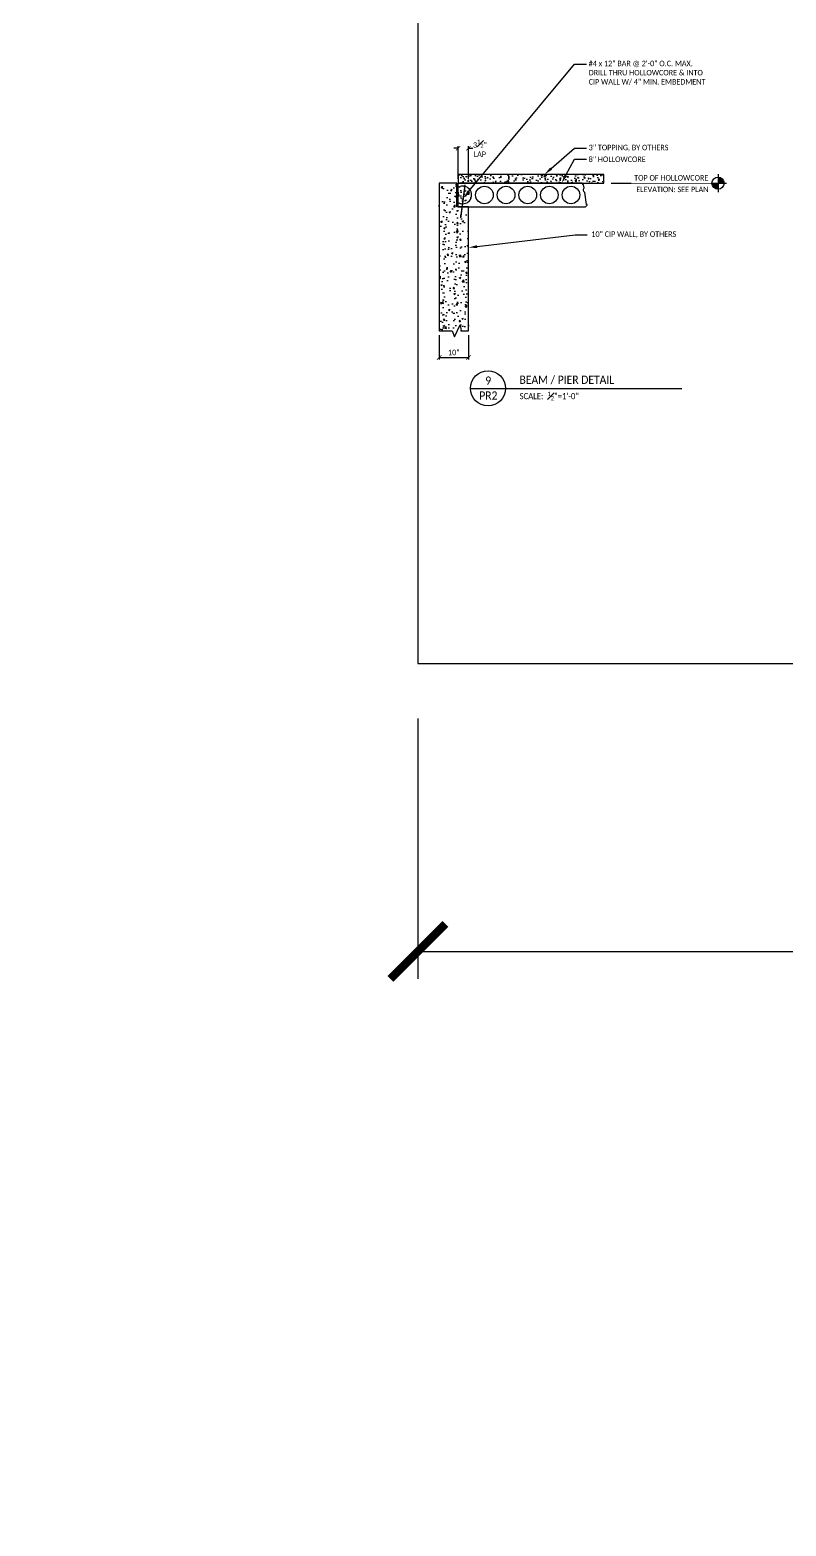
# Model space of a CAD drawing. Header units: inches. Extents: x -4800 to 29350, y 0 to 14051.
# Drawn here: x 1068 to 1325, y 0 to 510 of the extents above; entities that cross this region are included whole.
import ezdxf
from ezdxf import colors
from ezdxf.entities.mleader import LeaderData, LeaderLine
from ezdxf.enums import TextEntityAlignment as Align
from ezdxf.math import Vec2, Vec3

# ---------------------------------------------------------------- set-up
doc = ezdxf.new("R2010")
doc.units = ezdxf.units.IN
doc.header["$LTSCALE"] = 0.5
doc.header["$MEASUREMENT"] = 0
for name, color, linetype in [('Concrete', 8, 'Continuous'), ('DET - DIMENSIONS', 3, 'Continuous'), ('DET - TAG TITLE', 3, 'Continuous'), ('Dim', 3, 'Continuous'), ('Dim - All', 3, 'Continuous'), ('Hatch', 8, 'Continuous'), ('Plank -  8 inch', 70, 'Continuous'), ('Rebar', 150, 'Continuous'), ('Text - Detail', 3, 'Continuous'), ('TITLE - TEXT', 3, 'Continuous'), ('Walls - CMU-CIP', 12, 'Continuous')]:
    doc.layers.add(name, color=color, linetype=linetype)
doc.layers.add('SHT - NO PLOT LINE 4', color=190, linetype='Continuous', plot=False)
doc.layers.get('0').freeze()
doc.styles.add('CMC-NARROW', font='calibril.ttf', dxfattribs={"width": 0.9})
doc.dimstyles.new('CMC-NARROW', dxfattribs={"dimscale": 96, "dimtxt": 0.078125, "dimasz": 0.0625, "dimexe": 0.03125, "dimexo": 0.0625, "dimgap": 0.03125, "dimtad": 1, "dimdec": 4, "dimzin": 3, "dimdsep": 46, "dimlunit": 4, "dimtxsty": 'CMC-NARROW', "dimblk": 'ARCHTICK', "dimcen": 0, "dimclrd": 256, "dimclre": 256, "dimclrt": 256, "dimazin": 1, "dimtfac": 0.75, "dimtdec": 4, "dimtofl": 0, "dimtmove": 1, "dimatfit": 0, "dimfxl": 1, "dimtfillclr": 256, "dimfrac": 1, "dimtzin": 0, "dimlwd": -1, "dimlwe": -1, "dimarcsym": 0})

# ---------------------------------------------------------------- blocks, each defined once
blk = doc.blocks.new('_ArchTick')
at = {"color": 0, "linetype": 'ByBlock', "const_width": 0.15}
blk.add_lwpolyline([(-0.5, -0.5), (0.5, 0.5)], dxfattribs=at)
blk = doc.blocks.new('*D54')
at = {"layer": 'Defpoints', "color": 0, "transparency": 16777216}
for p in [(1200, 294), (2160, 294), (2160, 195.9)]:
    blk.add_point(p, dxfattribs=at)
at = {"layer": 'SHT - NO PLOT LINE 4', "transparency": 16777216}
for p, q in [((1200, 275.25), (1200, 186.52)), ((2160, 275.25), (2160, 186.52)), ((1200, 195.9), (2160, 195.9))]:
    blk.add_line(p, q, dxfattribs=at)
at = {"layer": 'SHT - NO PLOT LINE 4', "transparency": 16777216, "xscale": 18.75, "yscale": 18.75, "zscale": 18.75, "rotation": 180}
blk.add_blockref('_ArchTick', (1200, 195.9), dxfattribs=at)
at = {"layer": 'SHT - NO PLOT LINE 4', "transparency": 16777216, "xscale": 18.75, "yscale": 18.75, "zscale": 18.75}
blk.add_blockref('_ArchTick', (2160, 195.9), dxfattribs=at)
at = {"layer": 'SHT - NO PLOT LINE 4', "transparency": 16777216, "insert": (1680, 217.24), "char_height": 23.438, "attachment_point": 5, "style": 'CMC-NARROW'}
blk.add_mtext('80\'-0"', dxfattribs=at)
blk = doc.blocks.new('_Integral')
at = {"color": 0, "linetype": 'ByBlock', "lineweight": -2}
for centre, start, end in [((0.445, -0.091), 102, 168), ((-0.445, 0.091), 282, 348)]:
    blk.add_arc(centre, 0.454, start, end, dxfattribs=at)
blk = doc.blocks.new('*D518')
at = {"layer": 'Defpoints', "color": 0, "transparency": 16777216}
for p in [(1213.73, 469.67), (1213.73, 457.75), (1217.23, 457.75)]:
    blk.add_point(p, dxfattribs=at)
at = {"layer": 'DET - DIMENSIONS', "transparency": 16777216}
for p, q in [((1213.73, 469.67), (1212.23, 469.67)), ((1213.73, 459.25), (1213.73, 470.42)), ((1217.23, 459.25), (1217.23, 470.42)), ((1217.23, 469.67), (1218.73, 469.67))]:
    blk.add_line(p, q, dxfattribs=at)
at = {"layer": 'DET - DIMENSIONS', "transparency": 16777216, "xscale": 1.5, "yscale": 1.5, "zscale": 1.5}
blk.add_blockref('_ArchTick', (1213.73, 469.67), dxfattribs=at)
at = {"layer": 'DET - DIMENSIONS', "transparency": 16777216, "xscale": 1.5, "yscale": 1.5, "zscale": 1.5, "rotation": 180}
blk.add_blockref('_ArchTick', (1217.23, 469.67), dxfattribs=at)
at = {"layer": 'DET - DIMENSIONS', "transparency": 16777216, "insert": (1221.12, 469.67), "char_height": 1.875, "attachment_point": 5, "style": 'CMC-NARROW'}
blk.add_mtext('3{\\H0.75x;\\S1#2;}"\\PLAP', dxfattribs=at)
blk = doc.blocks.new('*D519')
at = {"layer": 'Defpoints', "color": 0, "transparency": 16777216}
for p in [(1207.23, 407.42), (1217.23, 407.42), (1217.23, 398.37)]:
    blk.add_point(p, dxfattribs=at)
at = {"layer": 'Dim', "transparency": 16777216}
for p, q in [((1207.23, 405.92), (1207.23, 397.62)), ((1217.23, 405.92), (1217.23, 397.62)), ((1207.23, 398.37), (1217.23, 398.37))]:
    blk.add_line(p, q, dxfattribs=at)
at = {"layer": 'Dim', "transparency": 16777216, "xscale": 1.5, "yscale": 1.5, "zscale": 1.5, "rotation": 180}
blk.add_blockref('_ArchTick', (1207.23, 398.37), dxfattribs=at)
at = {"layer": 'Dim', "transparency": 16777216, "xscale": 1.5, "yscale": 1.5, "zscale": 1.5}
blk.add_blockref('_ArchTick', (1217.23, 398.37), dxfattribs=at)
at = {"layer": 'Dim', "transparency": 16777216, "insert": (1212.23, 400.07), "char_height": 1.875, "attachment_point": 5, "style": 'CMC-NARROW'}
blk.add_mtext('10"', dxfattribs=at)
blk = doc.blocks.new('A$C6E725BA5')
at = {"layer": 'Concrete'}
h = blk.add_hatch(dxfattribs=at)
h.set_pattern_fill('AR-CONC', color=256, scale=0.5)
h.set_pattern_definition([(50, (-8779.1764, -806.4376), (3.5863009, -0.3137607), [0.375, -4.125]), (355, (-8779.1764, -806.4376), (-0.6937567, 3.7609607), [0.3, -3.3]), (100.451444, (-8778.8775, -806.4637), (2.8925442, 3.4472), [0.318701, -3.5057106]), (46.1842, (-8779.1764, -805.4376), (5.3362067, -0.8275964), [0.5625, -6.1875]), (96.635635, (-8778.7317, -805.5065), (4.6733097, 4.870593), [0.4780517, -5.2585688]), (351.184164, (-8779.1764, -805.4376), (4.6733097, 4.870593), [0.45, -4.95]), (21, (-8778.6764, -805.6876), (2.9845353, -2.0130945), [0.375, -4.125]), (326, (-8778.6764, -805.6876), (1.2165767, 3.6257502), [0.3, -3.3]), (71.451445, (-8778.4277, -805.8553), (4.2011119, 1.6126558), [0.318701, -3.5057106]), (37.5, (-8779.1764, -806.4376), (0.06079928, 1.66446927), [0, -3.26, 0, -3.35, 0, -3.3125]), (7.5, (-8779.1764, -806.4376), (1.3153477, 1.97205856), [0, -1.91, 0, -3.185, 0, -1.2625]), (327.5, (-8780.2914, -806.4376), (2.66911218, -0.11277436), [0, -1.25, 0, -3.9, 0, -5.175]), (317.5, (-8780.7914, -806.4376), (2.91593085, 0.5005249), [0, -1.625, 0, -2.59, 0, -3.675])])
h.paths.add_polyline_path([(0, 6.56), (0, 1.44, 1.781548)])
at = {"layer": 'Defpoints'}
blk.add_point((44, 0), dxfattribs=at)
at = {"layer": 'Plank -  8 inch'}
blk.add_line((0, 0), (0, 8), dxfattribs=at)
blk.add_lwpolyline([(0, 0), (43.4, 0), (43.91, 0.51), (43.94, 0.75), (43.7, 0.75), (43.12, 4.89), (43.12, 4.89, -0.500003), (42.91, 6.38), (42.91, 6.38), (42.75, 7.5), (42.25, 8), (0, 8)], format="xyb", dxfattribs=at)
for centre in [(8.94, 4), (16.31, 4), (23.69, 4), (31.06, 4), (38.44, 4)]:
    blk.add_circle(centre, 3, dxfattribs=at)
blk.add_arc((1.56, 4), 3, 238.6118, 121.3882, dxfattribs=at)

msp = doc.modelspace()

# ---------------------------------------------------------------- linework, layer by layer
at = {"layer": 'SHT - NO PLOT LINE 4'}
msp.add_lwpolyline([(1200, 294), (2018.75, 294), (2018.75, 960), (1200, 960)], close=True, dxfattribs=at)

# ---------------------------------------------------------------- dimensions: what is measured, and where the dimension line sits
dim = msp.add_linear_dim(base=(2160, 195.89633), p1=(1200, 294), p2=(2160, 294), dimstyle='CMC-NARROW', override={"dimscale": 300}, dxfattribs=at)
dim.commit()
dim.dimension.update_dxf_attribs({"geometry": '*D54', "text_midpoint": (1680, 217.24248)})

# ---------------------------------------------------------------- next in the draw order: leaders
at = {"layer": 'TITLE - TEXT'}
ml = msp.add_multileader_mtext('Standard', dxfattribs=at)
ml.set_content('\\A1;- TOP OF GARAGE FLOOR SLAB ELEVATION = {\\C6;(-12\'-8")}  (AT HIGH POINTS)', color=256, style='CMC-NARROW')
ml.set_leader_properties(linetype='ByLayer')
ml.set_arrow_properties(name='INTEGRAL')
ml.build(insert=Vec2(0, 0))
ml.multileader.update_dxf_attribs({"dogleg_length": 0.36, "arrow_head_size": 18, "scale": 48})
ctx = ml.context
ctx.base_point, ctx.scale, ctx.char_height, ctx.arrow_head_size, ctx.landing_gap_size, ctx.plane_origin = Vec3(3494.20543, 6145.12868), 48, 11.25, 18, 144, Vec3(3457.67065, 6197.67004)
notes = []
notes.append((ctx, [(0, (0, 0, 0), (0, 0), (1, 0), 1, [])]))
ctx.mtext.insert, ctx.mtext.flow_direction = Vec3(3638.20543, 6152.22916), 5
ctx.mtext.has_bg_fill, ctx.mtext.bg_color, ctx.mtext.bg_scale_factor, ctx.mtext.bg_transparency, ctx.mtext.use_window_bg_color = 1, -1027028792, 1.5, 0, 1
for ctx, leaders in notes:
    for number, flags, end, landing, length, lines in leaders:
        leader = LeaderData()
        leader.index, (leader.has_last_leader_line, leader.has_dogleg_vector, leader.attachment_direction) = number, flags
        leader.last_leader_point, leader.dogleg_vector, leader.dogleg_length = Vec3(end), Vec3(landing), length
        for number, points, colour, breaks in lines:
            line = LeaderLine()
            line.index, line.vertices, line.color, line.breaks = number, Vec3.list(points), colors.encode_raw_color(colour), breaks
            leader.lines.append(line)
        ctx.leaders.append(leader)

# ---------------------------------------------------------------- next in the draw order: leaders
ml = msp.add_multileader_mtext('Standard', dxfattribs=at)
ml.set_content('\\A1;- TOP OF INTERIOR COLUMN FOOTING ELEVATION = {\\C6;NA} (U.N.O.)', color=256, style='CMC-NARROW')
ml.set_leader_properties(linetype='ByLayer')
ml.set_arrow_properties(name='INTEGRAL')
ml.build(insert=Vec2(0, 0))
ml.multileader.update_dxf_attribs({"dogleg_length": 0.36, "arrow_head_size": 18, "scale": 48})
ctx = ml.context
ctx.base_point, ctx.scale, ctx.char_height, ctx.arrow_head_size, ctx.landing_gap_size, ctx.plane_origin = Vec3(3494.20543, 6170.67558), 48, 11.25, 18, 144, Vec3(3457.67065, 6223.21694)
notes = []
notes.append((ctx, [(0, (0, 0, 0), (0, 0), (1, 0), 1, [])]))
ctx.mtext.insert, ctx.mtext.flow_direction = Vec3(3638.20543, 6177.77606), 5
ctx.mtext.has_bg_fill, ctx.mtext.bg_color, ctx.mtext.bg_scale_factor, ctx.mtext.bg_transparency, ctx.mtext.use_window_bg_color = 1, -1027028792, 1.5, 0, 1
for ctx, leaders in notes:
    for number, flags, end, landing, length, lines in leaders:
        leader = LeaderData()
        leader.index, (leader.has_last_leader_line, leader.has_dogleg_vector, leader.attachment_direction) = number, flags
        leader.last_leader_point, leader.dogleg_vector, leader.dogleg_length = Vec3(end), Vec3(landing), length
        for number, points, colour, breaks in lines:
            line = LeaderLine()
            line.index, line.vertices, line.color, line.breaks = number, Vec3.list(points), colors.encode_raw_color(colour), breaks
            leader.lines.append(line)
        ctx.leaders.append(leader)

# ---------------------------------------------------------------- next in the draw order: leaders
ml = msp.add_multileader_mtext('Standard', dxfattribs=at)
ml.set_content('\\A1;- TOP OF PRECAST PLANK ELEV. "LEVEL-1" = {\\C6;(-0\'-3") }(U.N.O.)', color=256, style='CMC-NARROW')
ml.set_leader_properties(linetype='ByLayer')
ml.set_arrow_properties(name='INTEGRAL')
ml.build(insert=Vec2(0, 0))
ml.multileader.update_dxf_attribs({"dogleg_length": 0.36, "arrow_head_size": 18, "scale": 48})
ctx = ml.context
ctx.base_point, ctx.scale, ctx.char_height, ctx.arrow_head_size, ctx.landing_gap_size, ctx.plane_origin = Vec3(3494.20543, 6119.32985), 48, 11.25, 18, 144, Vec3(3457.67065, 6173.9429)
notes = []
notes.append((ctx, [(0, (0, 0, 0), (0, 0), (1, 0), 1, [])]))
ctx.mtext.insert, ctx.mtext.flow_direction = Vec3(3638.20543, 6126.43033), 5
ctx.mtext.has_bg_fill, ctx.mtext.bg_color, ctx.mtext.bg_scale_factor, ctx.mtext.bg_transparency, ctx.mtext.use_window_bg_color = 1, -1027028792, 1.5, 0, 1
for ctx, leaders in notes:
    for number, flags, end, landing, length, lines in leaders:
        leader = LeaderData()
        leader.index, (leader.has_last_leader_line, leader.has_dogleg_vector, leader.attachment_direction) = number, flags
        leader.last_leader_point, leader.dogleg_vector, leader.dogleg_length = Vec3(end), Vec3(landing), length
        for number, points, colour, breaks in lines:
            line = LeaderLine()
            line.index, line.vertices, line.color, line.breaks = number, Vec3.list(points), colors.encode_raw_color(colour), breaks
            leader.lines.append(line)
        ctx.leaders.append(leader)

# ---------------------------------------------------------------- next in the draw order: leaders
ml = msp.add_multileader_mtext('Standard', dxfattribs=at)
ml.set_content('\\A1;- TOP OF FIN. FLOOR ELEV. "LEVEL-1" = {\\C6;0\'-0"} ({\\C6;3" TOPPING})', color=256, style='CMC-NARROW')
ml.set_leader_properties(linetype='ByLayer')
ml.set_arrow_properties(name='INTEGRAL')
ml.build(insert=Vec2(0, 0))
ml.multileader.update_dxf_attribs({"dogleg_length": 0.36, "arrow_head_size": 18, "scale": 48})
ctx = ml.context
ctx.base_point, ctx.scale, ctx.char_height, ctx.arrow_head_size, ctx.landing_gap_size, ctx.plane_origin = Vec3(3494.20543, 6092.66734), 48, 11.25, 18, 144, Vec3(3457.67065, 6150.14846)
notes = []
notes.append((ctx, [(0, (0, 0, 0), (0, 0), (1, 0), 1, [])]))
ctx.mtext.insert, ctx.mtext.flow_direction = Vec3(3638.20543, 6099.76782), 5
ctx.mtext.has_bg_fill, ctx.mtext.bg_color, ctx.mtext.bg_scale_factor, ctx.mtext.bg_transparency, ctx.mtext.use_window_bg_color = 1, -1027028792, 1.5, 0, 1
for ctx, leaders in notes:
    for number, flags, end, landing, length, lines in leaders:
        leader = LeaderData()
        leader.index, (leader.has_last_leader_line, leader.has_dogleg_vector, leader.attachment_direction) = number, flags
        leader.last_leader_point, leader.dogleg_vector, leader.dogleg_length = Vec3(end), Vec3(landing), length
        for number, points, colour, breaks in lines:
            line = LeaderLine()
            line.index, line.vertices, line.color, line.breaks = number, Vec3.list(points), colors.encode_raw_color(colour), breaks
            leader.lines.append(line)
        ctx.leaders.append(leader)

# ---------------------------------------------------------------- next in the draw order: leaders
ml = msp.add_multileader_mtext('Standard', dxfattribs=at)
ml.set_content('\\A1;- TOP OF PRECAST PLANK ELEV. "COURTYARD" = {\\C6;(-0\'-9") SEE PLAN FOR LOC.}', color=256, style='CMC-NARROW')
ml.set_leader_properties(linetype='ByLayer')
ml.set_arrow_properties(name='INTEGRAL')
ml.build(insert=Vec2(0, 0))
ml.multileader.update_dxf_attribs({"dogleg_length": 0.36, "arrow_head_size": 18, "scale": 48})
ctx = ml.context
ctx.base_point, ctx.scale, ctx.char_height, ctx.arrow_head_size, ctx.landing_gap_size, ctx.plane_origin = Vec3(3494.20543, 6065.71771), 48, 11.25, 18, 144, Vec3(3457.67065, 6120.33076)
notes = []
notes.append((ctx, [(0, (0, 0, 0), (0, 0), (1, 0), 1, [])]))
ctx.mtext.insert, ctx.mtext.flow_direction = Vec3(3638.20543, 6072.81819), 5
ctx.mtext.has_bg_fill, ctx.mtext.bg_color, ctx.mtext.bg_scale_factor, ctx.mtext.bg_transparency, ctx.mtext.use_window_bg_color = 1, -1027028792, 1.5, 0, 1
for ctx, leaders in notes:
    for number, flags, end, landing, length, lines in leaders:
        leader = LeaderData()
        leader.index, (leader.has_last_leader_line, leader.has_dogleg_vector, leader.attachment_direction) = number, flags
        leader.last_leader_point, leader.dogleg_vector, leader.dogleg_length = Vec3(end), Vec3(landing), length
        for number, points, colour, breaks in lines:
            line = LeaderLine()
            line.index, line.vertices, line.color, line.breaks = number, Vec3.list(points), colors.encode_raw_color(colour), breaks
            leader.lines.append(line)
        ctx.leaders.append(leader)

# ---------------------------------------------------------------- next in the draw order: hatches: boundary and pattern name
at = {"layer": 'Concrete'}
h = msp.add_hatch(dxfattribs=at)
h.set_pattern_fill('AR-CONC', color=256, scale=0.5)
h.set_pattern_definition([(50, (-4574.82, 1417.3016), (3.5863009, -0.3137607), [0.375, -4.125]), (355, (-4574.82, 1417.3016), (-0.6937567, 3.7609607), [0.3, -3.3]), (100.451444, (-4574.521, 1417.2755), (2.8925442, 3.4472), [0.318701, -3.5057106]), (46.1842, (-4574.82, 1418.3016), (5.3362067, -0.8275964), [0.5625, -6.1875]), (96.63564, (-4574.3753, 1418.2326), (4.6733097, 4.870593), [0.4780517, -5.258569]), (351.18416, (-4574.82, 1418.3016), (4.6733097, 4.870593), [0.45, -4.95]), (21, (-4574.32, 1418.0516), (2.9845353, -2.0130945), [0.375, -4.125]), (326, (-4574.32, 1418.0516), (1.2165767, 3.6257502), [0.3, -3.3]), (71.451445, (-4574.0713, 1417.884), (4.2011119, 1.6126558), [0.318701, -3.5057106]), (37.5, (-4574.82, 1417.3016), (0.06079928, 1.66446927), [0, -3.26, 0, -3.35, 0, -3.3125]), (7.5, (-4574.82, 1417.3016), (1.3153477, 1.97205856), [0, -1.91, 0, -3.185, 0, -1.2625]), (327.5, (-4575.935, 1417.3016), (2.66911218, -0.11277436), [0, -1.25, 0, -3.9, 0, -5.175]), (317.5, (-4576.435, 1417.3016), (2.91593085, 0.5005249), [0, -1.625, 0, -2.59, 0, -3.675])])
h.paths.add_polyline_path([(1263.3599, 457.75246), (1263.3599, 460.75246), (1213.73074, 460.75246), (1213.73074, 457.75246)])
at = {"layer": 'Hatch'}
h = msp.add_hatch(color=256, dxfattribs=at)
h.dxf.hatch_style = 1
h.paths.add_polyline_path([(1302.2622, 459.81595, -0.414213562), (1304.32569, 457.75246), (1302.2622, 457.75246)])
h.paths.add_polyline_path([(1300.1987, 457.75246), (1302.2622, 457.75246), (1302.2622, 455.68896, -0.414213562)])
h = msp.add_hatch(dxfattribs=at)
h.set_pattern_fill('AR-CONC', color=256, scale=0.75)
h.set_pattern_definition([(50, (3925.6895, 228.9024), (5.3794514, -0.470641), [0.5625, -6.1875]), (355, (3925.6895, 228.9024), (-1.040635, 5.641441), [0.45, -4.95]), (100.45144, (3926.138, 228.863), (4.338816, 5.1708), [0.478051, -5.258566]), (46.1842, (3925.6895, 230.4024), (8.00431, -1.241395), [0.84375, -9.28125]), (96.63564, (3926.3565, 230.299), (7.009965, 7.30589), [0.717078, -7.887853]), (351.18416, (3925.6895, 230.4024), (7.009965, 7.30589), [0.675, -7.425]), (21, (3926.4395, 230.0274), (4.476803, -3.019642), [0.5625, -6.1875]), (326, (3926.4395, 230.0274), (1.824865, 5.438625), [0.45, -4.95]), (71.45144, (3926.8125, 229.776), (6.301668, 2.418984), [0.478051, -5.258566]), (37.5, (3925.6895, 228.9024), (0.0911989, 2.4967039), [0, -4.89, 0, -5.025, 0, -4.96875]), (7.5, (3925.6895, 228.9024), (1.9730215, 2.9580878), [0, -2.865, 0, -4.7775, 0, -1.89375]), (327.5, (3924.017, 228.9024), (4.0036683, -0.1691615), [0, -1.875, 0, -5.85, 0, -7.7625]), (317.5, (3923.267, 228.9024), (4.3738963, 0.7507874), [0, -2.4375, 0, -3.885, 0, -5.5125])])
h.paths.add_polyline_path([(1217.23074, 407.42428), (1217.23074, 449.75246), (1213.23074, 449.75246), (1213.23074, 457.75246), (1207.23074, 457.75246), (1207.23074, 407.42428), (1211.73074, 407.42428), (1212.48074, 405.36367), (1214.35574, 409.48489), (1214.73074, 407.42428)])

# ---------------------------------------------------------------- next in the draw order: linework, layer by layer
at = {"layer": 'Concrete'}
msp.add_lwpolyline([(1213.73074, 457.75246), (1263.3599, 457.75246), (1263.3599, 460.75246), (1213.73074, 460.75246)], close=True, dxfattribs=at)
at = {"layer": 'DET - TAG TITLE'}
for p, q in [((1217.89485, 387.83172), (1229.89485, 387.83172)), ((1229.89485, 387.83172), (1289.89485, 387.83172))]:
    msp.add_line(p, q, dxfattribs=at)
msp.add_circle((1223.89485, 387.83172), 6, dxfattribs=at)
at = {"layer": 'Dim - All'}
for p, q in [((1302.2622, 460.78812), (1302.2622, 454.7168)), ((1265.87583, 457.75246), (1305.19874, 457.75246))]:
    msp.add_line(p, q, dxfattribs=at)
msp.add_circle((1302.2622, 457.75246), 2.0635, dxfattribs=at)
at = {"layer": 'Rebar', "const_width": 0.5}
msp.add_lwpolyline([(1216.07909, 457.2385), (1214.57328, 445.87182)], dxfattribs=at)
at = {"layer": 'Walls - CMU-CIP'}
msp.add_lwpolyline([(1217.23074, 407.42428), (1217.23074, 449.75246), (1213.23074, 449.75246), (1213.23074, 449.75246), (1213.23074, 457.75246), (1207.23074, 457.75246), (1207.23074, 407.42428), (1211.73074, 407.42428), (1212.48074, 405.36367), (1214.35574, 409.48489), (1214.73074, 407.42428)], close=True, dxfattribs=at)

# ---------------------------------------------------------------- next in the draw order: block references
at = {"layer": 'Plank -  8 inch'}
msp.add_blockref('A$C6E725BA5', (1213.73074, 449.75246), dxfattribs=at)

# ---------------------------------------------------------------- next in the draw order: texts
at = {"layer": 'DET - TAG TITLE', "style": 'CMC-NARROW', "width": 0.9}
for s, p in [('9', (1223.96421, 389.04706)), ('PR2', (1224.01497, 383.9757))]:
    msp.add_text(s, height=2.8125, dxfattribs=at).set_placement(p, align=Align.CENTER)
msp.add_text('BEAM / PIER DETAIL ', height=2.8125, dxfattribs=at).set_placement((1234.61939, 389.371))
at = {"layer": 'DET - TAG TITLE', "insert": (1234.64974, 386.66375), "char_height": 2.109375, "attachment_point": 1, "style": 'CMC-NARROW'}
msp.add_mtext('\\A1;SCALE:  {\\H0.7x;\\S1#2;}"=1\'-0"', dxfattribs=at)

# ---------------------------------------------------------------- next in the draw order: dimensions: what is measured, and where the dimension line sits
at = {"layer": 'DET - DIMENSIONS'}
dim = msp.add_linear_dim(base=(1213.73074, 469.66824), p1=(1217.23074, 457.75246), p2=(1213.73074, 457.75246), text='<>\\XLAP', dimstyle='CMC-NARROW', override={"dimscale": 24}, dxfattribs=at)
dim.commit()
dim.dimension.update_dxf_attribs({"geometry": '*D518', "text_midpoint": (1221.11557, 469.66824), "dimtype": 160})
at = {"layer": 'Dim'}
dim = msp.add_linear_dim(base=(1217.23074, 398.36623), p1=(1207.23074, 407.42428), p2=(1217.23074, 407.42428), dimstyle='CMC-NARROW', override={"dimscale": 24}, dxfattribs=at)
dim.commit()
dim.dimension.update_dxf_attribs({"geometry": '*D519', "text_midpoint": (1212.23074, 400.07392)})

# ---------------------------------------------------------------- next in the draw order: leaders
at = {"layer": 'Text - Detail'}
ml = msp.add_multileader_mtext('Standard', dxfattribs=at)
ml.set_content('\\A1;#4 x 12" BAR @ 2\'-0" O.C. MAX.\\PDRILL THRU HOLLOWCORE & INTO\\PCIP WALL W/ 4" MIN. EMBEDMENT', color=256, style='CMC-NARROW')
ml.set_leader_properties()
ml.build(insert=Vec2(0, 0))
ml.multileader.update_dxf_attribs({"dogleg_length": 0.25, "arrow_head_size": 3, "scale": 24})
ctx = ml.context
ctx.base_point, ctx.scale, ctx.char_height, ctx.arrow_head_size, ctx.landing_gap_size, ctx.plane_origin = Vec3(1257.4453, 498.38383), 24, 1.875, 3, 0.75, Vec3(1260.03641, 409.74585)
notes = []
notes.append((ctx, [(0, (1, 1, 0), (1253.37685, 498.38383), (1, 0), 4.06844, [(0, [(1215.47927, 452.7107)], 0, [])])]))
ctx.mtext.insert, ctx.mtext.flow_direction = Vec3(1258.1953, 499.51532), 5
ml = msp.add_multileader_mtext('Standard', dxfattribs=at)
ml.set_content('8" HOLLOWCORE', color=256, style='CMC-NARROW')
ml.set_leader_properties()
ml.build(insert=Vec2(0, 0))
ml.multileader.update_dxf_attribs({"dogleg_length": 0.25, "arrow_head_size": 3, "scale": 24})
ctx = ml.context
ctx.base_point, ctx.scale, ctx.char_height, ctx.arrow_head_size, ctx.landing_gap_size, ctx.plane_origin = Vec3(1257.4453, 465.91523), 24, 1.875, 3, 0.75, Vec3(1266.03961, 462.08061)
notes.append((ctx, [(0, (1, 1, 0), (1253.37685, 465.91523), (1, 0), 4.06844, [(0, [(1248.95229, 457.82996)], 0, [])])]))
ctx.mtext.insert, ctx.mtext.flow_direction = Vec3(1258.1953, 466.86499), 5
ml = msp.add_multileader_mtext('Standard', dxfattribs=at)
ml.set_content('\\A1;10" CIP WALL, BY OTHERS', color=256, style='CMC-NARROW')
ml.set_leader_properties()
ml.build(insert=Vec2(0, 0))
ml.multileader.update_dxf_attribs({"dogleg_length": 0.25, "arrow_head_size": 3, "scale": 24})
ctx = ml.context
ctx.base_point, ctx.scale, ctx.char_height, ctx.arrow_head_size, ctx.landing_gap_size, ctx.plane_origin = Vec3(1257.61881, 440.19761), 24, 1.875, 3, 1.5, Vec3(1264.52161, 427.9062)
notes.append((ctx, [(0, (1, 1, 0), (1253.55036, 440.19761), (1, 0), 4.06844, [(0, [(1217.23074, 435.81097)], 0, [])])]))
ctx.mtext.insert, ctx.mtext.flow_direction = Vec3(1259.11881, 441.34352), 5
for ctx, leaders in notes:
    for number, flags, end, landing, length, lines in leaders:
        leader = LeaderData()
        leader.index, (leader.has_last_leader_line, leader.has_dogleg_vector, leader.attachment_direction) = number, flags
        leader.last_leader_point, leader.dogleg_vector, leader.dogleg_length = Vec3(end), Vec3(landing), length
        for number, points, colour, breaks in lines:
            line = LeaderLine()
            line.index, line.vertices, line.color, line.breaks = number, Vec3.list(points), colors.encode_raw_color(colour), breaks
            leader.lines.append(line)
        ctx.leaders.append(leader)

# ---------------------------------------------------------------- next in the draw order: texts
at = {"layer": 'Dim - All', "insert": (1298.94738, 459.58674), "char_height": 1.875, "attachment_point": 6, "style": 'CMC-NARROW', "bg_fill": 2}
msp.add_mtext('TOP OF HOLLOWCORE', dxfattribs=at)

# ---------------------------------------------------------------- next in the draw order: texts
at = {"layer": 'Dim - All', "insert": (1299.00033, 455.64444), "char_height": 1.875, "attachment_point": 6, "style": 'CMC-NARROW', "bg_fill": 2}
msp.add_mtext('\\A1;ELEVATION: {\\C4;SEE PLAN}', dxfattribs=at)

# ---------------------------------------------------------------- next in the draw order: leaders
at = {"layer": 'Text - Detail'}
ml = msp.add_multileader_mtext('Standard', dxfattribs=at)
ml.set_content('\\A1;3" TOPPING, BY OTHERS', color=256, style='CMC-NARROW')
ml.set_leader_properties()
ml.build(insert=Vec2(0, 0))
ml.multileader.update_dxf_attribs({"dogleg_length": 0.25, "arrow_head_size": 3, "scale": 24})
ctx = ml.context
ctx.base_point, ctx.scale, ctx.char_height, ctx.arrow_head_size, ctx.landing_gap_size, ctx.plane_origin = Vec3(1257.4453, 469.72307), 24, 1.875, 3, 0.75, Vec3(1274.7975, 470.49338)
notes = []
notes.append((ctx, [(0, (1, 1, 0), (1253.37685, 469.72307), (1, 0), 4.06844, [(0, [(1243.13456, 460.75246)], 0, [])])]))
ctx.mtext.insert, ctx.mtext.flow_direction = Vec3(1258.1953, 470.86898), 5
for ctx, leaders in notes:
    for number, flags, end, landing, length, lines in leaders:
        leader = LeaderData()
        leader.index, (leader.has_last_leader_line, leader.has_dogleg_vector, leader.attachment_direction) = number, flags
        leader.last_leader_point, leader.dogleg_vector, leader.dogleg_length = Vec3(end), Vec3(landing), length
        for number, points, colour, breaks in lines:
            line = LeaderLine()
            line.index, line.vertices, line.color, line.breaks = number, Vec3.list(points), colors.encode_raw_color(colour), breaks
            leader.lines.append(line)
        ctx.leaders.append(leader)

doc.saveas('drawing.dxf')
